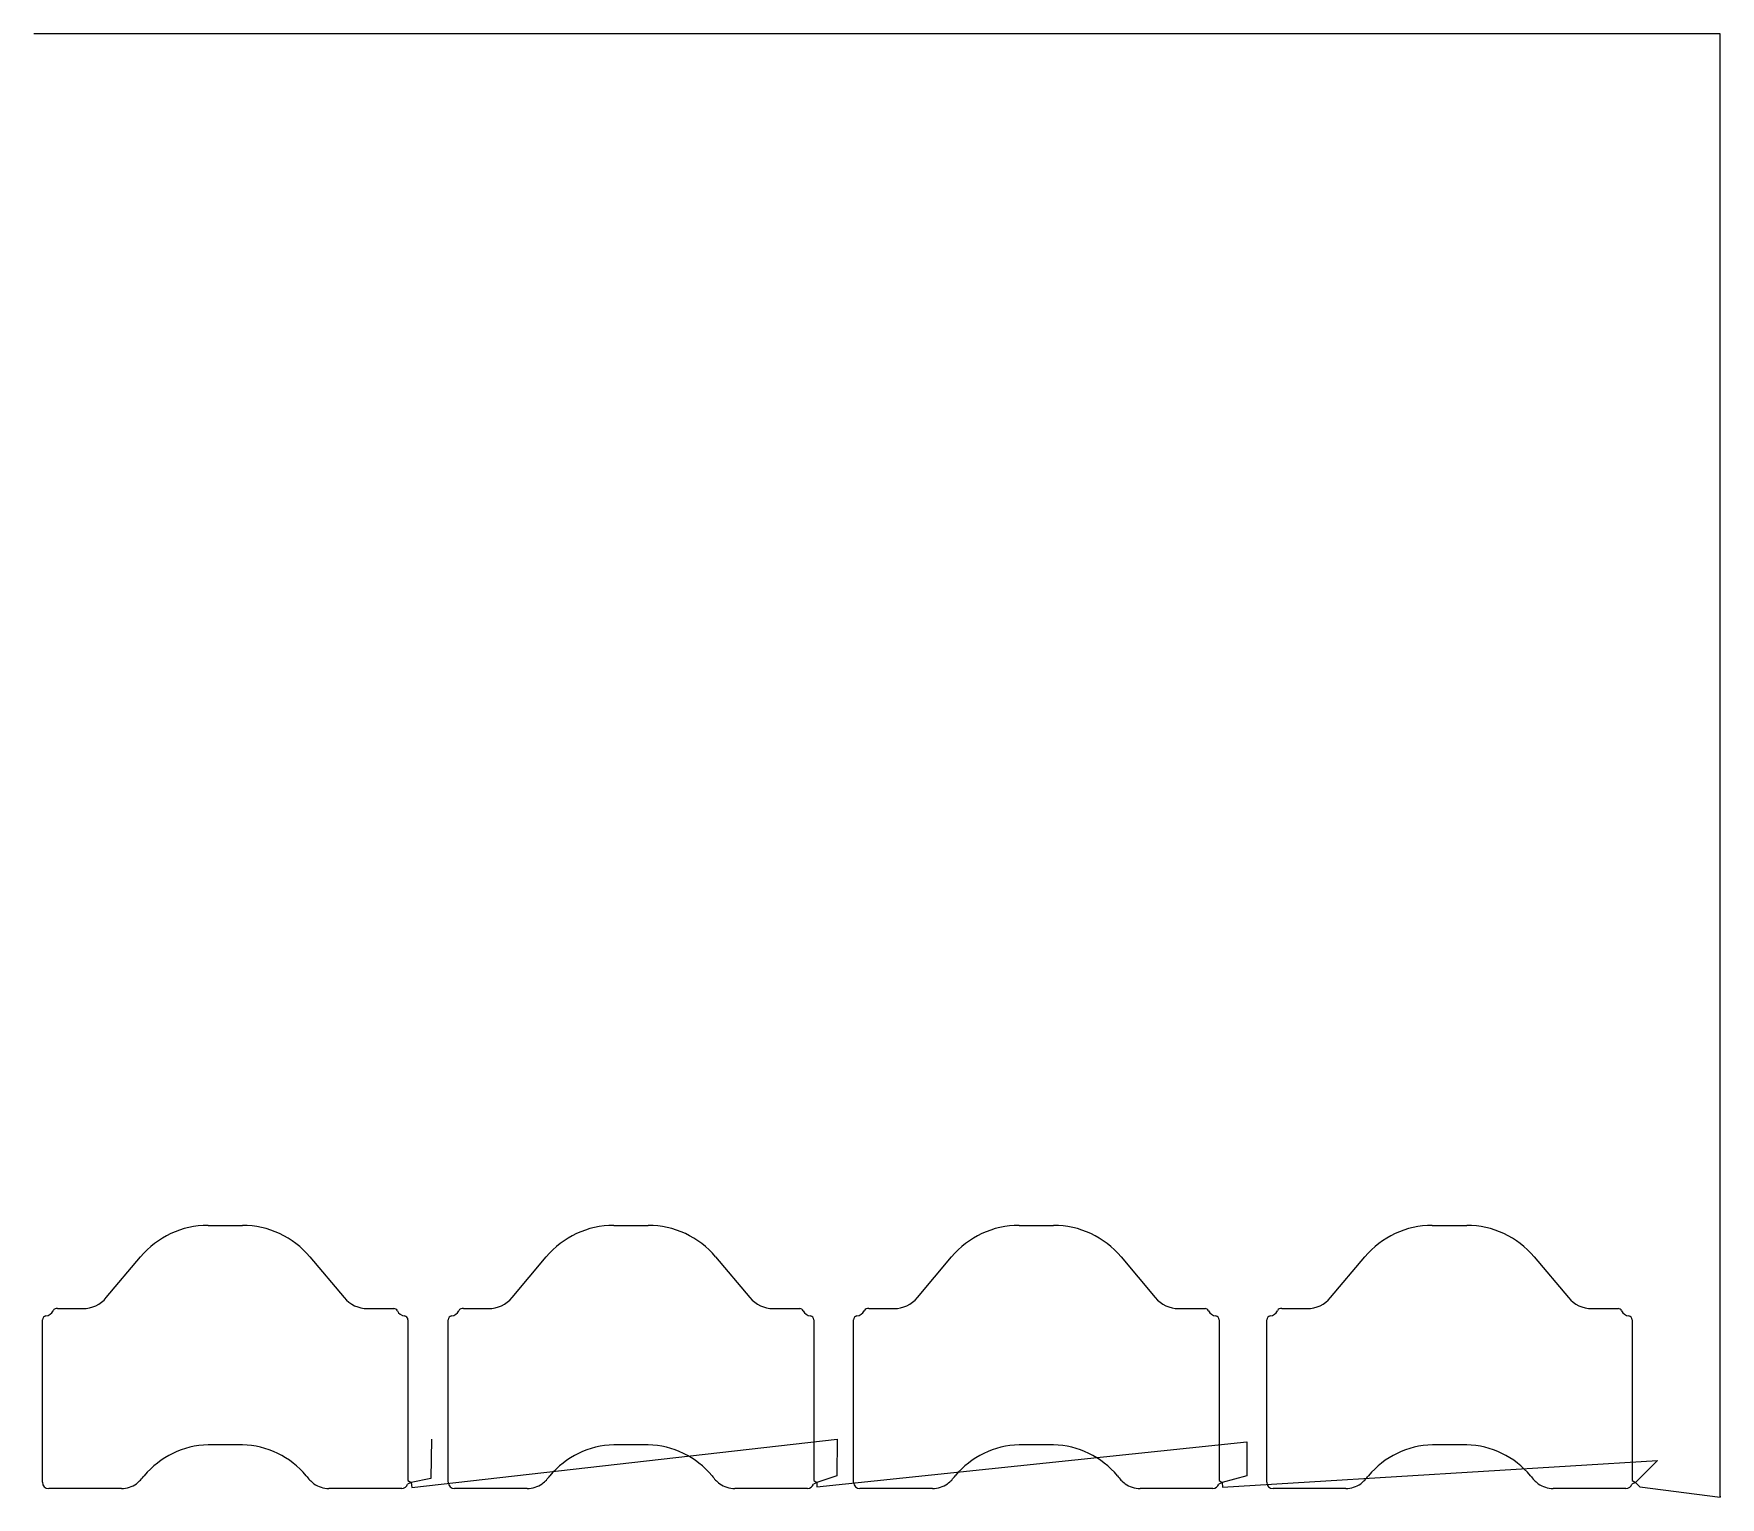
# Model space of a CAD drawing. Header units: metres. Extents: x 0 to 1349, y 0 to 1171.
import ezdxf

# ---------------------------------------------------------------- set-up
doc = ezdxf.new("R2010")
doc.units = ezdxf.units.M

msp = doc.modelspace()

# ---------------------------------------------------------------- linework, layer by layer
at = {"layer": 'TOOL_0'}
for p, q in [((1.005, 1170.686), (0.005, 1170.686)), ((1349.373, 1170.686), (1.005, 1170.686)), ((1349.373, 0.998), (1349.373, 1170.686)), ((139.451, 217.5), (166.951, 217.5)), ((464.086, 217.5), (491.586, 217.5)), ((788.415, 217.5), (815.915, 217.5)), ((1118.988, 217.499), (1146.488, 217.499)), ((58.085, 159.711), (85.445, 192.317)), ((220.957, 192.317), (248.317, 159.711)), ((382.72, 159.711), (410.08, 192.317)), ((545.592, 192.317), (572.952, 159.711)), ((707.049, 159.711), (734.409, 192.317)), ((869.921, 192.317), (897.281, 159.711)), ((1037.622, 159.71), (1064.982, 192.316)), ((1200.494, 192.316), (1227.854, 159.71)), ((19.151, 150.959), (39.317, 150.959)), ((267.085, 150.959), (288.214, 150.959)), ((343.786, 150.959), (363.952, 150.959)), ((591.72, 150.959), (612.849, 150.959)), ((668.115, 150.959), (688.281, 150.959)), ((916.049, 150.959), (937.178, 150.959)), ((998.688, 150.958), (1018.854, 150.958)), ((1246.622, 150.958), (1267.751, 150.958)), ((7, 12.001), (7, 142.04)), ((299.402, 142.04), (299.402, 13.509)), ((331.635, 12.001), (331.635, 142.04)), ((624.037, 142.04), (624.037, 13.509)), ((655.964, 12.001), (655.964, 142.04)), ((948.366, 142.04), (948.366, 13.509)), ((986.537, 12), (986.537, 142.039)), ((1278.939, 142.039), (1278.939, 13.508)), ((166.951, 42.001), (139.466, 42.001)), ((302.577, 7.854), (642.726, 46.548)), ((318.32, 46.567), (317.81, 15.093)), ((491.586, 42.001), (464.101, 42.001)), ((626.647, 8.283), (970.702, 44.219)), ((642.726, 46.548), (642.52, 17.196)), ((815.915, 42.001), (788.43, 42.001)), ((970.702, 44.219), (970.497, 17.141)), ((1146.488, 42), (1119.003, 42)), ((951.249, 8.091), (1299.096, 29.495)), ((1299.096, 29.495), (1281.418, 11.818)), ((299.402, 13.509), (301.882, 11.818)), ((317.81, 15.093), (301.881, 11.819)), ((624.037, 13.509), (626.517, 11.818)), ((642.52, 17.196), (626.516, 11.819)), ((948.366, 13.509), (950.846, 11.818)), ((970.497, 17.141), (950.845, 11.819)), ((1278.939, 13.508), (1281.419, 11.817)), ((70.212, 7.001), (12, 7.001)), ((294.401, 7.001), (236.189, 7.001)), ((301.881, 11.819), (299.176, 10.518)), ((301.882, 11.818), (302.577, 7.854)), ((394.847, 7.001), (336.635, 7.001)), ((619.036, 7.001), (560.824, 7.001)), ((626.516, 11.819), (623.811, 10.518)), ((626.517, 11.818), (626.647, 8.283)), ((719.176, 7.001), (660.964, 7.001)), ((943.365, 7.001), (885.153, 7.001)), ((950.845, 11.819), (948.14, 10.518)), ((950.846, 11.818), (951.249, 8.091)), ((1049.749, 7), (991.537, 7)), ((1273.938, 7), (1215.726, 7)), ((1281.418, 11.818), (1278.713, 10.517)), ((1281.419, 11.817), (1284.955, 8.281)), ((1284.955, 8.281), (1349.373, -0.002)), ((1349.373, -0.002), (1349.373, 0.998)), ((1349.373, 0.998), (1349.373, -0.002)), ((1349.373, -0.002), (1349.373, 0.998)), ((1349.373, -0.002), (1349.373, -0.002))]:
    msp.add_line(p, q, dxfattribs=at)
for centre, radius, start, end in [((139.473, 146.953), 70.547, 90.017868, 139.98188), ((166.929, 146.953), 70.547, 40.01812, 89.982132), ((464.108, 146.953), 70.547, 90.017868, 139.98188), ((491.564, 146.953), 70.547, 40.01812, 89.982132), ((788.437, 146.953), 70.547, 90.017868, 139.98188), ((815.893, 146.953), 70.547, 40.01812, 89.982132), ((1119.01, 146.952), 70.547, 90.017868, 139.98188), ((1146.466, 146.952), 70.547, 40.01812, 89.982132), ((8.7, 152.459), 7.5, 277.11554, 334.6273), ((18.471, 147.622), 3.406, 78.4822, 151.53858), ((39.317, 175.459), 24.5, 270, 320.000397), ((267.085, 175.459), 24.5, 219.999603, 270), ((288.073, 147.737), 3.225, 27.867726, 87.494242), ((297.701, 152.459), 7.5, 205.375974, 262.89204), ((333.335, 152.459), 7.5, 277.11554, 334.6273), ((343.106, 147.622), 3.406, 78.4822, 151.53858), ((363.952, 175.459), 24.5, 270, 320.000397), ((591.72, 175.459), 24.5, 219.999603, 270), ((612.708, 147.737), 3.225, 27.867726, 87.494242), ((622.336, 152.459), 7.5, 205.375974, 262.89204), ((657.664, 152.459), 7.5, 277.11554, 334.6273), ((667.435, 147.622), 3.406, 78.4822, 151.53858), ((688.281, 175.459), 24.5, 270, 320.000397), ((916.049, 175.459), 24.5, 219.999603, 270), ((937.037, 147.737), 3.225, 27.867726, 87.494242), ((946.665, 152.459), 7.5, 205.375974, 262.89204), ((988.237, 152.458), 7.5, 277.11554, 334.6273), ((998.008, 147.621), 3.406, 78.4822, 151.53858), ((1018.854, 175.458), 24.5, 270, 320.000397), ((1246.622, 175.458), 24.5, 219.999603, 270), ((1267.61, 147.736), 3.225, 27.867726, 87.494242), ((1277.238, 152.458), 7.5, 205.375974, 262.89204), ((10.014, 142.028), 3.014, 97.339606, 179.771883), ((296.388, 142.028), 3.014, 0.228117, 82.660394), ((334.649, 142.028), 3.014, 97.339606, 179.771883), ((621.023, 142.028), 3.014, 0.228117, 82.660394), ((658.978, 142.028), 3.014, 97.339606, 179.771883), ((945.352, 142.028), 3.014, 0.228117, 82.660394), ((989.551, 142.027), 3.014, 97.339606, 179.771883), ((1275.925, 142.027), 3.014, 0.228117, 82.660394), ((141.578, -27.476), 69.509, 91.741172, 139.997386), ((164.824, -27.468), 69.502, 39.965798, 88.246267), ((466.213, -27.476), 69.509, 91.741172, 139.997386), ((489.459, -27.468), 69.502, 39.965798, 88.246267), ((790.542, -27.476), 69.509, 91.741172, 139.997386), ((813.788, -27.468), 69.502, 39.965798, 88.246267), ((1121.115, -27.477), 69.509, 91.741172, 139.997386), ((1144.361, -27.469), 69.502, 39.965798, 88.246267), ((64.414, 34.228), 29.358, 307.25087, 324.562374), ((241.968, 34.203), 29.326, 215.495888, 232.761619), ((389.049, 34.228), 29.358, 307.25087, 324.562374), ((566.603, 34.203), 29.326, 215.495888, 232.761619), ((713.378, 34.228), 29.358, 307.25087, 324.562374), ((890.932, 34.203), 29.326, 215.495888, 232.761619), ((1043.951, 34.227), 29.358, 307.25087, 324.562374), ((1221.505, 34.202), 29.326, 215.495888, 232.761619), ((12, 12.001), 5, 180, 270), ((70.184, 27.589), 20.588, 270.077923, 305.652526), ((236.217, 27.589), 20.588, 234.365269, 269.922077), ((294.401, 12.001), 5, 270, 342.746464), ((336.635, 12.001), 5, 180, 270), ((394.819, 27.589), 20.588, 270.077923, 305.652526), ((560.852, 27.589), 20.588, 234.365269, 269.922077), ((619.036, 12.001), 5, 270, 342.746464), ((660.964, 12.001), 5, 180, 270), ((719.148, 27.589), 20.588, 270.077923, 305.652526), ((885.181, 27.589), 20.588, 234.365269, 269.922077), ((943.365, 12.001), 5, 270, 342.746464), ((991.537, 12), 5, 180, 270), ((1049.721, 27.588), 20.588, 270.077923, 305.652526), ((1215.754, 27.588), 20.588, 234.365269, 269.922077), ((1273.938, 12), 5, 270, 342.746464)]:
    msp.add_arc(centre, radius, start, end, dxfattribs=at)

doc.saveas('drawing.dxf')
